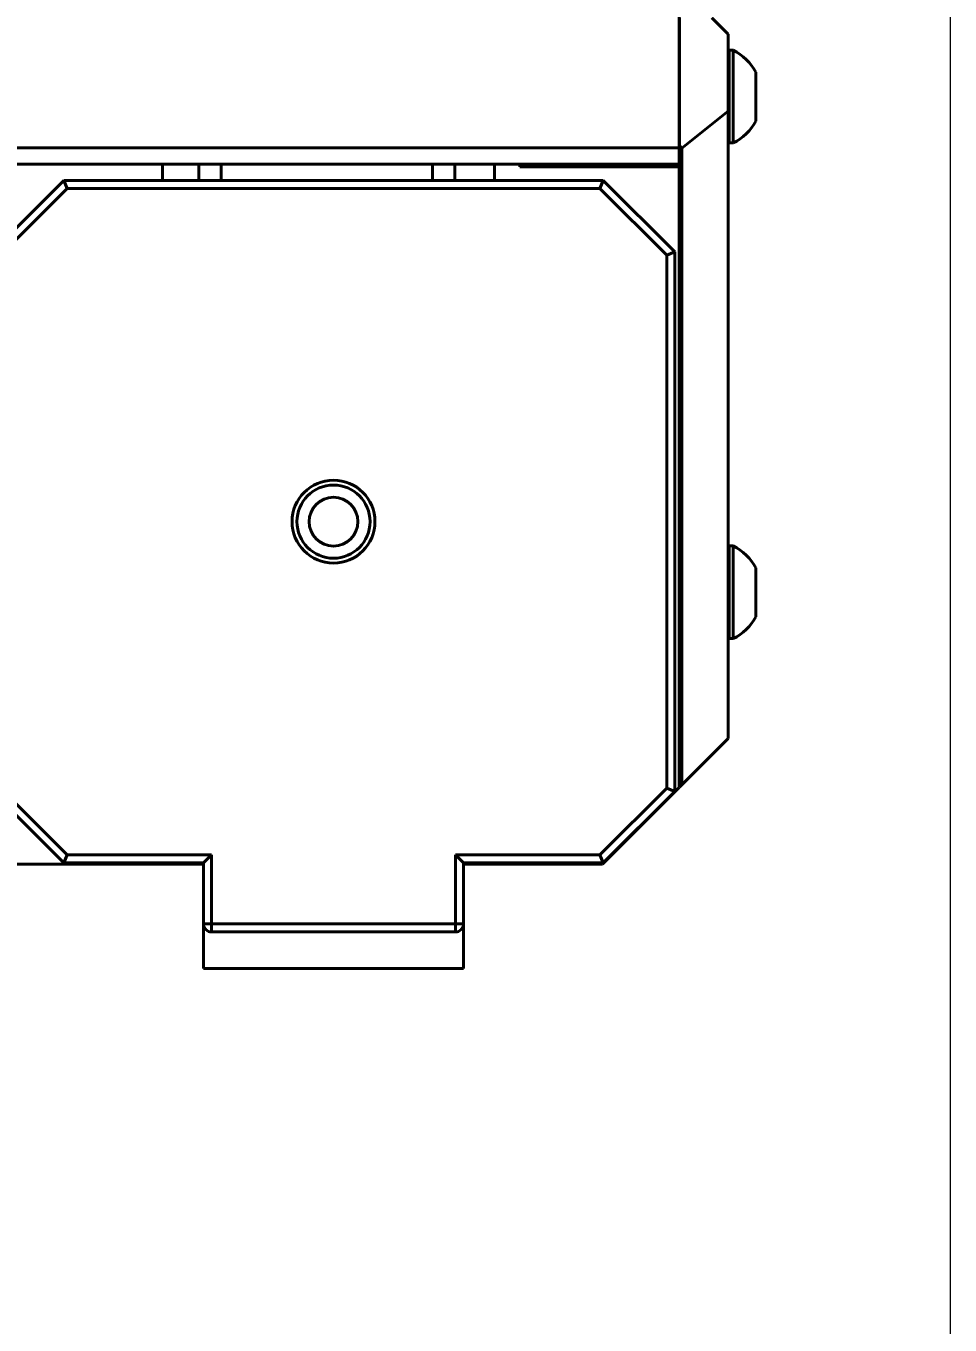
# Model space of a CAD drawing. Header units: millimetres. Extents: x 15 to 415, y 5 to 292.
# Drawn here: x 140.95 to 148.06, y 185.94 to 195.93 of the extents above; entities that cross this region are included whole.
import ezdxf

# ---------------------------------------------------------------- set-up
doc = ezdxf.new("R2010")
doc.units = ezdxf.units.MM
doc.layers.add('Annotations', color=7, linetype='Continuous')
doc.layers.add('Geometries', color=7, linetype='Continuous')
doc.styles.add('Shapr2', font='txt', dxfattribs={"height": 3.3495})
doc.dimstyles.new('ISO-25', dxfattribs={"dimtxt": 2.5, "dimasz": 2.5, "dimexe": 1.25, "dimexo": 0.625, "dimtad": 1, "dimtxsty": 'Standard', "dimcen": 2.5, "dimadec": 0, "dimazin": 0, "dimtfac": 1, "dimtmove": 0, "dimatfit": 3, "dimfxl": 1, "dimarcsym": 0})

# ---------------------------------------------------------------- blocks, each defined once
blk = doc.blocks.new('*D2')
at = {"layer": 'Annotations', "color": 0, "linetype": 'Continuous', "lineweight": 15}
for p, q in [((86.9412, 238.2403), (86.9412, 157.6866)), ((148.0588, 237.7767), (148.0588, 157.6866)), ((89.4412, 158.9366), (145.5588, 158.9366))]:
    blk.add_line(p, q, dxfattribs=at)
at = {"layer": 'Annotations', "color": 0}
for points in [[(89.4412, 159.3533), (89.4412, 158.52), (86.9412, 158.9366)], [(145.5588, 158.52), (145.5588, 159.3533), (148.0588, 158.9366)]]:
    blk.add_solid(points, dxfattribs=at)
at = {"layer": 'Defpoints', "color": 0}
for p in [(86.9412, 238.8653), (148.0588, 238.4017), (148.0588, 158.9366)]:
    blk.add_point(p, dxfattribs=at)
at = {"layer": 'Annotations', "color": 0, "lineweight": 15, "insert": (122.9058, 161.6304), "char_height": 3.3495, "attachment_point": 5, "style": 'Shapr2'}
blk.add_mtext('\\A1;488,94', dxfattribs=at)

msp = doc.modelspace()

# ---------------------------------------------------------------- linework, layer by layer
at = {"layer": 'Geometries', "linetype": 'Continuous', "lineweight": 40}
for p, q in [((145.9756, 195.5743), (145.9756, 238.1517)), ((145.9754, 195.9928), (145.9754, 195.5743)), ((145.9768, 195.5743), (145.9768, 195.9928)), ((146.2268, 195.9928), (146.3518, 195.8678)), ((146.3518, 195.8678), (146.3518, 195.5743)), ((146.3909, 195.7431), (146.36, 195.7431)), ((146.36, 195.7431), (146.36, 195.5743)), ((146.3909, 195.7431), (146.3909, 195.0306)), ((145.9756, 195.5743), (145.9754, 195.5743)), ((145.9754, 195.5743), (145.9754, 195.1993)), ((145.9768, 195.5743), (145.9756, 195.5743)), ((145.9768, 195.1993), (145.9768, 195.5743)), ((146.3518, 195.5743), (146.3518, 195.2763)), ((146.36, 195.5743), (146.3518, 195.5743)), ((146.36, 195.5743), (146.36, 195.1993)), ((146.5662, 195.5743), (146.5662, 195.1993)), ((145.9948, 194.9905), (146.3518, 195.2763)), ((146.3518, 195.2763), (146.3518, 195.1993)), ((145.9756, 195.1993), (145.9754, 195.1993)), ((145.9754, 195.1993), (145.9754, 194.9928)), ((145.9756, 195.1993), (145.9768, 195.1993)), ((145.9756, 194.8462), (145.9756, 195.1993)), ((145.9768, 195.0134), (145.9768, 195.1993)), ((146.3518, 195.1993), (146.3518, 191.7618)), ((146.36, 195.1993), (146.3518, 195.1993)), ((146.36, 195.1993), (146.36, 195.0306)), ((140.6263, 194.9928), (145.9754, 194.9928)), ((145.9754, 194.9928), (145.9754, 194.8678)), ((145.9948, 194.9905), (145.9768, 195.0134)), ((145.9768, 195.0134), (145.9768, 194.8462)), ((145.9948, 190.094), (145.9948, 194.9905)), ((146.3909, 195.0306), (146.36, 195.0306)), ((142.0013, 194.8678), (140.6263, 194.8678)), ((142.0013, 194.7428), (142.0013, 194.8678)), ((142.2806, 194.8678), (142.0013, 194.8678)), ((142.2806, 194.8678), (142.2806, 194.7428)), ((142.4531, 194.8678), (142.2806, 194.8678)), ((142.4531, 194.7428), (142.4531, 194.8678)), ((144.0781, 194.8678), (142.4531, 194.8678)), ((144.0781, 194.8678), (144.0781, 194.7428)), ((144.2506, 194.8678), (144.0781, 194.8678)), ((144.2506, 194.7428), (144.2506, 194.8678)), ((144.5544, 194.8678), (144.2506, 194.8678)), ((144.7506, 194.8678), (144.5544, 194.8678)), ((144.5544, 194.8678), (144.5544, 194.7428)), ((144.7506, 194.8462), (144.7506, 194.8678)), ((144.7756, 194.8678), (144.7506, 194.8678)), ((144.7506, 194.8462), (144.7756, 194.8462)), ((144.7756, 194.8462), (144.7756, 194.8678)), ((145.5577, 194.8678), (144.7756, 194.8678)), ((144.7756, 194.8462), (145.5577, 194.8462)), ((145.5577, 194.8462), (145.5577, 194.8678)), ((145.6256, 194.8678), (145.5577, 194.8678)), ((145.5577, 194.8462), (145.6256, 194.8462)), ((145.6881, 194.8678), (145.6256, 194.8678)), ((145.6256, 194.8462), (145.6256, 194.8678)), ((145.6256, 194.8462), (145.6881, 194.8462)), ((145.6881, 194.8462), (145.6881, 194.8678)), ((145.7561, 194.8678), (145.6881, 194.8678)), ((145.6881, 194.8462), (145.7561, 194.8462)), ((145.7561, 194.8462), (145.7561, 194.8678)), ((145.9754, 194.8678), (145.7561, 194.8678)), ((145.7561, 194.8462), (145.9754, 194.8462)), ((145.9754, 194.8462), (145.9756, 194.8462)), ((145.9754, 191.7618), (145.9754, 194.8462)), ((145.9756, 194.8462), (145.9768, 194.8462)), ((145.9768, 194.8462), (145.9768, 191.7618)), ((140.6919, 194.1928), (141.2419, 194.7428)), ((141.2419, 194.7428), (142.0013, 194.7428)), ((141.2419, 194.7428), (141.2677, 194.6803)), ((142.0013, 194.7428), (142.2806, 194.7428)), ((142.2806, 194.7428), (142.4531, 194.7428)), ((142.4531, 194.7428), (144.0781, 194.7428)), ((144.0781, 194.7428), (144.2506, 194.7428)), ((144.2506, 194.7428), (144.5544, 194.7428)), ((144.5544, 194.7428), (145.3919, 194.7428)), ((145.3919, 194.7428), (145.366, 194.6803)), ((145.3919, 194.7428), (145.9419, 194.1928)), ((141.2677, 194.6803), (140.7544, 194.1669)), ((145.366, 194.6803), (141.2677, 194.6803)), ((145.8794, 194.1669), (145.366, 194.6803)), ((145.8794, 194.1669), (145.9419, 194.1928)), ((145.8794, 190.0687), (145.8794, 194.1669)), ((145.9419, 194.1928), (145.9419, 190.0428)), ((146.3909, 191.9306), (146.36, 191.9306)), ((146.36, 191.9306), (146.36, 191.7618)), ((146.3909, 191.9306), (146.3909, 191.2181)), ((145.9768, 191.7618), (145.9754, 191.7618)), ((145.9754, 191.3868), (145.9754, 191.7618)), ((145.9768, 191.7618), (145.9768, 191.3868)), ((146.3518, 191.7618), (146.3518, 191.3868)), ((146.36, 191.7618), (146.3518, 191.7618)), ((146.36, 191.7618), (146.36, 191.3868)), ((146.5662, 191.7618), (146.5662, 191.3868)), ((145.9768, 191.3868), (145.9754, 191.3868)), ((145.9754, 190.0733), (145.9754, 191.3868)), ((145.9768, 191.3868), (145.9768, 190.076)), ((146.3518, 191.3868), (146.3518, 190.451)), ((146.36, 191.3868), (146.3518, 191.3868)), ((146.36, 191.3868), (146.36, 191.2181)), ((146.3909, 191.2181), (146.36, 191.2181)), ((146.3518, 190.451), (145.9948, 190.094)), ((140.7544, 190.0687), (141.2677, 189.5553)), ((145.366, 189.5553), (145.8794, 190.0687)), ((145.3858, 189.4837), (145.9754, 190.0733)), ((145.8794, 190.0687), (145.9419, 190.0428)), ((145.9948, 190.094), (145.9768, 190.076)), ((141.2419, 189.4928), (140.6919, 190.0428)), ((145.9419, 190.0428), (145.3919, 189.4928)), ((141.2677, 189.5553), (141.2419, 189.4928)), ((141.2677, 189.5553), (142.3794, 189.5553)), ((142.3169, 189.4928), (142.3794, 189.5553)), ((142.3794, 189.5553), (142.3794, 189.024)), ((144.2544, 189.024), (144.2544, 189.5553)), ((144.2544, 189.5553), (145.366, 189.5553)), ((144.2544, 189.5553), (144.3169, 189.4928)), ((145.366, 189.5553), (145.3919, 189.4928)), ((140.8029, 189.4837), (142.3169, 189.4837)), ((142.3169, 189.4928), (141.2419, 189.4928)), ((142.3169, 189.4837), (142.3169, 189.4928)), ((142.3169, 189.024), (142.3169, 189.4837)), ((144.3169, 189.4928), (144.3169, 189.4837)), ((145.3919, 189.4928), (144.3169, 189.4928)), ((144.3169, 189.4837), (144.3169, 189.024)), ((144.3169, 189.4837), (145.3858, 189.4837)), ((142.3794, 189.024), (142.3169, 189.024)), ((142.3169, 188.6803), (142.3169, 189.024)), ((142.3794, 189.024), (144.2544, 189.024)), ((142.3794, 188.9615), (142.3794, 189.024)), ((144.2544, 188.9615), (142.3794, 188.9615)), ((144.3169, 189.024), (144.2544, 189.024)), ((144.2544, 188.9615), (144.2544, 189.024)), ((144.3169, 188.6803), (144.3169, 189.024)), ((144.3169, 188.6803), (142.3169, 188.6803))]:
    msp.add_line(p, q, dxfattribs=at)
for radius in [0.3187, 0.2812, 0.1875]:
    msp.add_circle((143.3169, 192.1178), radius, dxfattribs=at)
for centre, radius, start, end in [((146.2169, 195.3868), 0.3965, 28.22267, 63.96274), ((146.2169, 195.3868), 0.3965, 296.03726, 331.77737), ((146.2169, 191.5743), 0.3965, 28.22267, 63.96274), ((146.2169, 191.5743), 0.3965, 296.03726, 331.77737), ((142.3794, 189.024), 0.0625, 180, 270), ((144.2544, 189.024), 0.0625, 270, 0)]:
    msp.add_arc(centre, radius, start, end, dxfattribs=at)

# ---------------------------------------------------------------- dimensions: what is measured, and where the dimension line sits
at = {"layer": 'Annotations', "linetype": 'Continuous', "lineweight": 15}
dim = msp.add_linear_dim(base=(148.0588, 158.9366), p1=(86.9412, 238.8653), p2=(148.0588, 238.4017), angle=180, dimstyle='ISO-25', override={"dimscale": 1, "dimgap": 0.7, "dimdec": 2, "dimlfac": 8, "dimrnd": 0.01, "dimzin": 8, "dimdsep": 44, "dimtxsty": 'Shapr2', "dimse1": 0, "dimse2": 0, "dimadec": 2, "dimtol": 0, "dimlim": 0, "dimtp": 0, "dimtm": 0, "dimtfac": 0.6, "dimtdec": 8, "dimfrac": 2, "dimtolj": 1, "dimlwd": 15, "dimlwe": 15}, dxfattribs=at)
dim.commit()
dim.dimension.update_dxf_attribs({"geometry": '*D2', "text_midpoint": (122.9058, 158.9366), "dimtype": 160})

doc.saveas('drawing.dxf')
